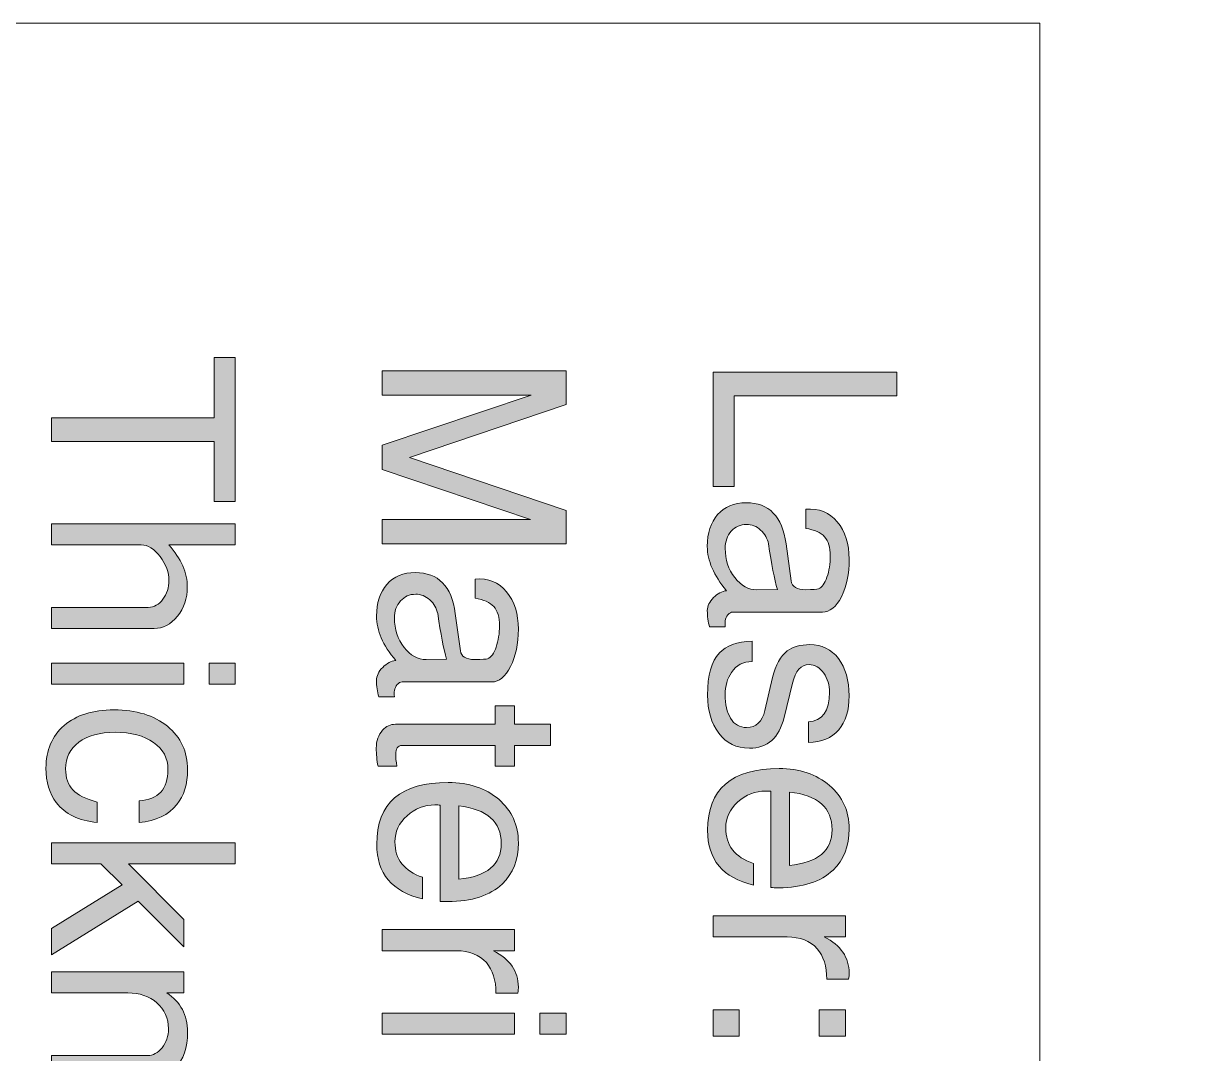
# Model space of a CAD drawing. Header units: inches. Extents: x 0.46 to 6.76, y -2.2 to -0.19.
# Drawn here: x 1.19 to 1.961, y -0.884 to -0.202 of the extents above; entities that cross this region are included whole.
import ezdxf

# ---------------------------------------------------------------- set-up
doc = ezdxf.new("R2010")
doc.units = ezdxf.units.IN
doc.header["$MEASUREMENT"] = 0
doc.layers.add('Layer 1', color=7, linetype='Continuous')

# ---------------------------------------------------------------- blocks, each defined once
blk = doc.blocks.new('block 5')
at = {"layer": 'Layer 1', "true_color": 0xed1f24}
h = blk.add_hatch(color=240, dxfattribs=at)
h.dxf.hatch_style = 2
h.paths.add_polyline_path([(1.42723, -0.5466), (1.42723, -0.53061), (1.52523, -0.53061), (1.42723, -0.49744), (1.42723, -0.48144), (1.52574, -0.44827), (1.42723, -0.44827), (1.42723, -0.43227), (1.54873, -0.43227), (1.54873, -0.45443), (1.44521, -0.48945), (1.54873, -0.52448), (1.54873, -0.5466)])
h = blk.add_hatch(color=240, dxfattribs=at)
h.dxf.hatch_style = 2
edge = h.paths.add_edge_path()
edge.add_spline(control_points=[(1.42485, -0.64777), (1.42388, -0.64433), (1.42339, -0.64072), (1.42339, -0.63694), (1.42339, -0.63394), (1.42476, -0.63108), (1.42748, -0.62836), (1.4302, -0.62563), (1.43306, -0.6241), (1.43606, -0.62377), (1.42761, -0.61366), (1.42339, -0.60388), (1.42339, -0.59444), (1.42339, -0.58566), (1.42568, -0.57866), (1.43024, -0.57344), (1.4348, -0.56822), (1.44109, -0.56561), (1.44911, -0.56561), (1.46425, -0.56561), (1.47305, -0.57464), (1.4755, -0.5927), (1.4755, -0.5927), (1.47884, -0.61729), (1.47884, -0.61729), (1.4794, -0.62117), (1.48256, -0.62311), (1.48836, -0.62311), (1.49326, -0.62311), (1.49609, -0.62294), (1.49687, -0.62261), (1.49921, -0.62161), (1.50111, -0.61903), (1.50256, -0.61488), (1.504, -0.61072), (1.50473, -0.60599), (1.50473, -0.60068), (1.50473, -0.59514), (1.50348, -0.59096), (1.50098, -0.58813), (1.49847, -0.58531), (1.49434, -0.58346), (1.48856, -0.58257), (1.48856, -0.58257), (1.48856, -0.56994), (1.48856, -0.56994), (1.49723, -0.56916), (1.50417, -0.57194), (1.50939, -0.57827), (1.51461, -0.58461), (1.51723, -0.59283), (1.51723, -0.60294), (1.51723, -0.61272), (1.5155, -0.62099), (1.51206, -0.62777), (1.50861, -0.63455), (1.50445, -0.63794), (1.49956, -0.63794), (1.49956, -0.63794), (1.4404, -0.63794), (1.4404, -0.63794), (1.43917, -0.63794), (1.43806, -0.63852), (1.43706, -0.63969), (1.43606, -0.64086), (1.43545, -0.64216), (1.43523, -0.64361), (1.43511, -0.64471), (1.43511, -0.6461), (1.43523, -0.64777), (1.43523, -0.64777), (1.42485, -0.64777), (1.42485, -0.64777)], knot_values=[0, 0, 0, 0, 1, 1, 1, 2, 2, 2, 3, 3, 3, 4, 4, 4, 5, 5, 5, 6, 6, 6, 7, 7, 7, 8, 8, 8, 9, 9, 9, 10, 10, 10, 11, 11, 11, 12, 12, 12, 13, 13, 13, 14, 14, 14, 15, 15, 15, 16, 16, 16, 17, 17, 17, 18, 18, 18, 19, 19, 19, 20, 20, 20, 21, 21, 21, 22, 22, 22, 23, 23, 23, 24, 24, 24, 24], degree=3, periodic=1)
edge = h.paths.add_edge_path()
edge.add_spline(control_points=[(1.45616, -0.62311), (1.45616, -0.62311), (1.46973, -0.62295), (1.46973, -0.62295), (1.46783, -0.61624), (1.46587, -0.60619), (1.46386, -0.59279), (1.46319, -0.58927), (1.46146, -0.58626), (1.45867, -0.58373), (1.45588, -0.5812), (1.45275, -0.57994), (1.44929, -0.57994), (1.44527, -0.57994), (1.44192, -0.58142), (1.43924, -0.58439), (1.43656, -0.58735), (1.43523, -0.59115), (1.43523, -0.59576), (1.43523, -0.60322), (1.43734, -0.60968), (1.44159, -0.61512), (1.44583, -0.62056), (1.45069, -0.62322), (1.45616, -0.62311)], knot_values=[0, 0, 0, 0, 1, 1, 1, 2, 2, 2, 3, 3, 3, 4, 4, 4, 5, 5, 5, 6, 6, 6, 7, 7, 7, 8, 8, 8, 8], degree=3, periodic=1)
h = blk.add_hatch(color=240, dxfattribs=at)
h.dxf.hatch_style = 2
edge = h.paths.add_edge_path()
edge.add_spline(control_points=[(1.42439, -0.69377), (1.42362, -0.68966), (1.42322, -0.68566), (1.42322, -0.68177), (1.42322, -0.67688), (1.42461, -0.67294), (1.4274, -0.66994), (1.42984, -0.66727), (1.43267, -0.66594), (1.43589, -0.66594), (1.43589, -0.66594), (1.50189, -0.66594), (1.50189, -0.66594), (1.50189, -0.66594), (1.50189, -0.65377), (1.50189, -0.65377), (1.50189, -0.65377), (1.51472, -0.65377), (1.51472, -0.65377), (1.51472, -0.65377), (1.51472, -0.66594), (1.51472, -0.66594), (1.51472, -0.66594), (1.53839, -0.66594), (1.53839, -0.66594), (1.53839, -0.66594), (1.53839, -0.67994), (1.53839, -0.67994), (1.53839, -0.67994), (1.51472, -0.67994), (1.51472, -0.67994), (1.51472, -0.67994), (1.51472, -0.69377), (1.51472, -0.69377), (1.51472, -0.69377), (1.50189, -0.69377), (1.50189, -0.69377), (1.50189, -0.69377), (1.50189, -0.67994), (1.50189, -0.67994), (1.50189, -0.67994), (1.44023, -0.67994), (1.44023, -0.67994), (1.43745, -0.67994), (1.43606, -0.68199), (1.43606, -0.6861), (1.43606, -0.68777), (1.43633, -0.69033), (1.43689, -0.69377), (1.43689, -0.69377), (1.42439, -0.69377), (1.42439, -0.69377)], knot_values=[0, 0, 0, 0, 1, 1, 1, 2, 2, 2, 3, 3, 3, 4, 4, 4, 5, 5, 5, 6, 6, 6, 7, 7, 7, 8, 8, 8, 9, 9, 9, 10, 10, 10, 11, 11, 11, 12, 12, 12, 13, 13, 13, 14, 14, 14, 15, 15, 15, 16, 16, 16, 17, 17, 17, 17], degree=3, periodic=1)
h = blk.add_hatch(color=240, dxfattribs=at)
h.dxf.hatch_style = 2
edge = h.paths.add_edge_path()
edge.add_spline(control_points=[(1.47056, -0.78327), (1.46844, -0.78327), (1.46673, -0.78322), (1.46539, -0.7831), (1.46539, -0.7831), (1.46539, -0.71943), (1.46539, -0.71943), (1.46461, -0.71933), (1.4635, -0.71927), (1.46206, -0.71927), (1.45506, -0.71927), (1.44889, -0.72168), (1.44356, -0.7265), (1.43823, -0.73132), (1.43556, -0.73705), (1.43556, -0.74371), (1.43556, -0.75523), (1.44167, -0.76304), (1.45389, -0.76714), (1.45389, -0.76714), (1.45389, -0.78144), (1.45389, -0.78144), (1.43367, -0.77677), (1.42356, -0.76472), (1.42356, -0.74527), (1.42356, -0.71804), (1.43934, -0.70444), (1.47089, -0.70444), (1.48445, -0.70444), (1.49556, -0.70816), (1.50422, -0.7156), (1.51289, -0.72305), (1.51723, -0.7326), (1.51723, -0.74427), (1.51723, -0.75572), (1.51367, -0.76482), (1.50656, -0.77161), (1.49845, -0.77927), (1.48645, -0.78316), (1.47056, -0.78327)], knot_values=[0, 0, 0, 0, 1, 1, 1, 2, 2, 2, 3, 3, 3, 4, 4, 4, 5, 5, 5, 6, 6, 6, 7, 7, 7, 8, 8, 8, 9, 9, 9, 10, 10, 10, 11, 11, 11, 12, 12, 12, 13, 13, 13, 13], degree=3, periodic=1)
edge = h.paths.add_edge_path()
edge.add_spline(control_points=[(1.47773, -0.76844), (1.4965, -0.76665), (1.50589, -0.75879), (1.50589, -0.74486), (1.50589, -0.73036), (1.4965, -0.72205), (1.47773, -0.71994), (1.47773, -0.71994), (1.47773, -0.76844), (1.47773, -0.76844)], knot_values=[0, 0, 0, 0, 1, 1, 1, 2, 2, 2, 3, 3, 3, 3], degree=3, periodic=1)
h = blk.add_hatch(color=240, dxfattribs=at)
h.dxf.hatch_style = 2
edge = h.paths.add_edge_path()
edge.add_spline(control_points=[(1.50239, -0.84377), (1.50239, -0.83521), (1.50028, -0.82849), (1.49606, -0.8236), (1.49139, -0.81838), (1.48478, -0.81577), (1.47622, -0.81577), (1.47622, -0.81577), (1.42723, -0.81577), (1.42723, -0.81577), (1.42723, -0.81577), (1.42723, -0.80177), (1.42723, -0.80177), (1.42723, -0.80177), (1.51472, -0.80177), (1.51472, -0.80177), (1.51472, -0.80177), (1.51472, -0.81577), (1.51472, -0.81577), (1.51472, -0.81577), (1.50073, -0.81577), (1.50073, -0.81577), (1.51173, -0.82132), (1.51723, -0.82933), (1.51723, -0.83977), (1.51723, -0.84066), (1.51712, -0.84199), (1.51689, -0.84377), (1.51689, -0.84377), (1.50239, -0.84377), (1.50239, -0.84377)], knot_values=[0, 0, 0, 0, 1, 1, 1, 2, 2, 2, 3, 3, 3, 4, 4, 4, 5, 5, 5, 6, 6, 6, 7, 7, 7, 8, 8, 8, 9, 9, 9, 10, 10, 10, 10], degree=3, periodic=1)
h = blk.add_hatch(color=240, dxfattribs=at)
h.dxf.hatch_style = 2
h.paths.add_polyline_path([(1.42723, -0.87094), (1.42723, -0.85694), (1.51472, -0.85694), (1.51472, -0.87094)])
h.paths.add_polyline_path([(1.53139, -0.87094), (1.53139, -0.85694), (1.54873, -0.85694), (1.54873, -0.87094)])
h = blk.add_hatch(color=240, dxfattribs=at)
h.dxf.hatch_style = 2
edge = h.paths.add_edge_path()
edge.add_spline(control_points=[(1.42485, -0.97193), (1.42388, -0.96849), (1.42339, -0.96488), (1.42339, -0.9611), (1.42339, -0.9581), (1.42476, -0.95523), (1.42748, -0.95251), (1.4302, -0.94979), (1.43306, -0.94826), (1.43606, -0.94793), (1.42761, -0.93782), (1.42339, -0.92804), (1.42339, -0.9186), (1.42339, -0.90982), (1.42568, -0.90282), (1.43024, -0.8976), (1.4348, -0.89237), (1.44109, -0.88976), (1.44911, -0.88976), (1.46425, -0.88976), (1.47305, -0.8988), (1.4755, -0.91686), (1.4755, -0.91686), (1.47884, -0.94145), (1.47884, -0.94145), (1.4794, -0.94533), (1.48256, -0.94727), (1.48836, -0.94727), (1.49326, -0.94727), (1.49609, -0.9471), (1.49687, -0.94677), (1.49921, -0.94577), (1.50111, -0.94319), (1.50256, -0.93904), (1.504, -0.93488), (1.50473, -0.93015), (1.50473, -0.92484), (1.50473, -0.9193), (1.50348, -0.91511), (1.50098, -0.91229), (1.49847, -0.90946), (1.49434, -0.90761), (1.48856, -0.90672), (1.48856, -0.90672), (1.48856, -0.8941), (1.48856, -0.8941), (1.49723, -0.89332), (1.50417, -0.8961), (1.50939, -0.90243), (1.51461, -0.90877), (1.51723, -0.91699), (1.51723, -0.9271), (1.51723, -0.93688), (1.5155, -0.94515), (1.51206, -0.95193), (1.50861, -0.95871), (1.50445, -0.9621), (1.49956, -0.9621), (1.49956, -0.9621), (1.4404, -0.9621), (1.4404, -0.9621), (1.43917, -0.9621), (1.43806, -0.96268), (1.43706, -0.96385), (1.43606, -0.96501), (1.43545, -0.96632), (1.43523, -0.96777), (1.43511, -0.96887), (1.43511, -0.97026), (1.43523, -0.97193), (1.43523, -0.97193), (1.42485, -0.97193), (1.42485, -0.97193)], knot_values=[0, 0, 0, 0, 1, 1, 1, 2, 2, 2, 3, 3, 3, 4, 4, 4, 5, 5, 5, 6, 6, 6, 7, 7, 7, 8, 8, 8, 9, 9, 9, 10, 10, 10, 11, 11, 11, 12, 12, 12, 13, 13, 13, 14, 14, 14, 15, 15, 15, 16, 16, 16, 17, 17, 17, 18, 18, 18, 19, 19, 19, 20, 20, 20, 21, 21, 21, 22, 22, 22, 23, 23, 23, 24, 24, 24, 24], degree=3, periodic=1)
edge = h.paths.add_edge_path()
edge.add_spline(control_points=[(1.45616, -0.94727), (1.45616, -0.94727), (1.46973, -0.9471), (1.46973, -0.9471), (1.46783, -0.9404), (1.46587, -0.93035), (1.46386, -0.91695), (1.46319, -0.91343), (1.46146, -0.91041), (1.45867, -0.90788), (1.45588, -0.90536), (1.45275, -0.9041), (1.44929, -0.9041), (1.44527, -0.9041), (1.44192, -0.90558), (1.43924, -0.90855), (1.43656, -0.91151), (1.43523, -0.9153), (1.43523, -0.91992), (1.43523, -0.92738), (1.43734, -0.93384), (1.44159, -0.93928), (1.44583, -0.94472), (1.45069, -0.94737), (1.45616, -0.94727)], knot_values=[0, 0, 0, 0, 1, 1, 1, 2, 2, 2, 3, 3, 3, 4, 4, 4, 5, 5, 5, 6, 6, 6, 7, 7, 7, 8, 8, 8, 8], degree=3, periodic=1)
h = blk.add_hatch(color=240, dxfattribs=at)
h.dxf.hatch_style = 2
h.paths.add_polyline_path([(1.42723, -1.00094), (1.42723, -0.98694), (1.54873, -0.98694), (1.54873, -1.00094)])
h = blk.add_hatch(color=240, dxfattribs=at)
h.dxf.hatch_style = 2
h.paths.add_polyline_path([(1.42723, -1.0481), (1.42723, -1.03076), (1.44456, -1.03076), (1.44456, -1.0481)])
h.paths.add_polyline_path([(1.49739, -1.0481), (1.49739, -1.03076), (1.51472, -1.03076), (1.51472, -1.0481)])
at = {"layer": 'Layer 1', "lineweight": 0}
for points in [[(1.42723, -0.5466), (1.42723, -0.53061), (1.52523, -0.53061), (1.42723, -0.49744), (1.42723, -0.48144), (1.52574, -0.44827), (1.42723, -0.44827), (1.42723, -0.43227), (1.54873, -0.43227), (1.54873, -0.45443), (1.44521, -0.48945), (1.54873, -0.52448), (1.54873, -0.5466), (1.42723, -0.5466)], [(1.42723, -0.87094), (1.42723, -0.85694), (1.51472, -0.85694), (1.51472, -0.87094), (1.42723, -0.87094)], [(1.53139, -0.87094), (1.53139, -0.85694), (1.54873, -0.85694), (1.54873, -0.87094), (1.53139, -0.87094)], [(1.42723, -1.00094), (1.42723, -0.98694), (1.54873, -0.98694), (1.54873, -1.00094), (1.42723, -1.00094)], [(1.42723, -1.0481), (1.42723, -1.03076), (1.44456, -1.03076), (1.44456, -1.0481), (1.42723, -1.0481)], [(1.49739, -1.0481), (1.49739, -1.03076), (1.51472, -1.03076), (1.51472, -1.0481), (1.49739, -1.0481)]]:
    blk.add_lwpolyline(points, dxfattribs=at)
for points, knots in [([(1.42485, -0.64777), (1.42388, -0.64433), (1.42339, -0.64072), (1.42339, -0.63694), (1.42339, -0.63394), (1.42476, -0.63108), (1.42748, -0.62836), (1.4302, -0.62563), (1.43306, -0.6241), (1.43606, -0.62377), (1.42761, -0.61366), (1.42339, -0.60388), (1.42339, -0.59444), (1.42339, -0.58566), (1.42568, -0.57866), (1.43024, -0.57344), (1.4348, -0.56822), (1.44109, -0.56561), (1.44911, -0.56561), (1.46425, -0.56561), (1.47305, -0.57464), (1.4755, -0.5927), (1.4755, -0.5927), (1.47884, -0.61729), (1.47884, -0.61729), (1.4794, -0.62117), (1.48256, -0.62311), (1.48836, -0.62311), (1.49326, -0.62311), (1.49609, -0.62294), (1.49687, -0.62261), (1.49921, -0.62161), (1.50111, -0.61903), (1.50256, -0.61488), (1.504, -0.61072), (1.50473, -0.60599), (1.50473, -0.60068), (1.50473, -0.59514), (1.50348, -0.59096), (1.50098, -0.58813), (1.49847, -0.58531), (1.49434, -0.58346), (1.48856, -0.58257), (1.48856, -0.58257), (1.48856, -0.56994), (1.48856, -0.56994), (1.49723, -0.56916), (1.50417, -0.57194), (1.50939, -0.57827), (1.51461, -0.58461), (1.51723, -0.59283), (1.51723, -0.60294), (1.51723, -0.61272), (1.5155, -0.62099), (1.51206, -0.62777), (1.50861, -0.63455), (1.50445, -0.63794), (1.49956, -0.63794), (1.49956, -0.63794), (1.4404, -0.63794), (1.4404, -0.63794), (1.43917, -0.63794), (1.43806, -0.63852), (1.43706, -0.63969), (1.43606, -0.64086), (1.43545, -0.64216), (1.43523, -0.64361), (1.43511, -0.64471), (1.43511, -0.6461), (1.43523, -0.64777), (1.43523, -0.64777), (1.42485, -0.64777), (1.42485, -0.64777)], [0, 0, 0, 0, 1, 1, 1, 2, 2, 2, 3, 3, 3, 4, 4, 4, 5, 5, 5, 6, 6, 6, 7, 7, 7, 8, 8, 8, 9, 9, 9, 10, 10, 10, 11, 11, 11, 12, 12, 12, 13, 13, 13, 14, 14, 14, 15, 15, 15, 16, 16, 16, 17, 17, 17, 18, 18, 18, 19, 19, 19, 20, 20, 20, 21, 21, 21, 22, 22, 22, 23, 23, 23, 24, 24, 24, 24]), ([(1.45616, -0.62311), (1.45616, -0.62311), (1.46973, -0.62295), (1.46973, -0.62295), (1.46783, -0.61624), (1.46587, -0.60619), (1.46386, -0.59279), (1.46319, -0.58927), (1.46146, -0.58626), (1.45867, -0.58373), (1.45588, -0.5812), (1.45275, -0.57994), (1.44929, -0.57994), (1.44527, -0.57994), (1.44192, -0.58142), (1.43924, -0.58439), (1.43656, -0.58735), (1.43523, -0.59115), (1.43523, -0.59576), (1.43523, -0.60322), (1.43734, -0.60968), (1.44159, -0.61512), (1.44583, -0.62056), (1.45069, -0.62322), (1.45616, -0.62311)], [0, 0, 0, 0, 1, 1, 1, 2, 2, 2, 3, 3, 3, 4, 4, 4, 5, 5, 5, 6, 6, 6, 7, 7, 7, 8, 8, 8, 8]), ([(1.42439, -0.69377), (1.42362, -0.68966), (1.42322, -0.68566), (1.42322, -0.68177), (1.42322, -0.67688), (1.42461, -0.67294), (1.4274, -0.66994), (1.42984, -0.66727), (1.43267, -0.66594), (1.43589, -0.66594), (1.43589, -0.66594), (1.50189, -0.66594), (1.50189, -0.66594), (1.50189, -0.66594), (1.50189, -0.65377), (1.50189, -0.65377), (1.50189, -0.65377), (1.51472, -0.65377), (1.51472, -0.65377), (1.51472, -0.65377), (1.51472, -0.66594), (1.51472, -0.66594), (1.51472, -0.66594), (1.53839, -0.66594), (1.53839, -0.66594), (1.53839, -0.66594), (1.53839, -0.67994), (1.53839, -0.67994), (1.53839, -0.67994), (1.51472, -0.67994), (1.51472, -0.67994), (1.51472, -0.67994), (1.51472, -0.69377), (1.51472, -0.69377), (1.51472, -0.69377), (1.50189, -0.69377), (1.50189, -0.69377), (1.50189, -0.69377), (1.50189, -0.67994), (1.50189, -0.67994), (1.50189, -0.67994), (1.44023, -0.67994), (1.44023, -0.67994), (1.43745, -0.67994), (1.43606, -0.68199), (1.43606, -0.6861), (1.43606, -0.68777), (1.43633, -0.69033), (1.43689, -0.69377), (1.43689, -0.69377), (1.42439, -0.69377), (1.42439, -0.69377)], [0, 0, 0, 0, 1, 1, 1, 2, 2, 2, 3, 3, 3, 4, 4, 4, 5, 5, 5, 6, 6, 6, 7, 7, 7, 8, 8, 8, 9, 9, 9, 10, 10, 10, 11, 11, 11, 12, 12, 12, 13, 13, 13, 14, 14, 14, 15, 15, 15, 16, 16, 16, 17, 17, 17, 17]), ([(1.47056, -0.78327), (1.46844, -0.78327), (1.46673, -0.78322), (1.46539, -0.7831), (1.46539, -0.7831), (1.46539, -0.71943), (1.46539, -0.71943), (1.46461, -0.71933), (1.4635, -0.71927), (1.46206, -0.71927), (1.45506, -0.71927), (1.44889, -0.72168), (1.44356, -0.7265), (1.43823, -0.73132), (1.43556, -0.73705), (1.43556, -0.74371), (1.43556, -0.75523), (1.44167, -0.76304), (1.45389, -0.76714), (1.45389, -0.76714), (1.45389, -0.78144), (1.45389, -0.78144), (1.43367, -0.77677), (1.42356, -0.76472), (1.42356, -0.74527), (1.42356, -0.71804), (1.43934, -0.70444), (1.47089, -0.70444), (1.48445, -0.70444), (1.49556, -0.70816), (1.50422, -0.7156), (1.51289, -0.72305), (1.51723, -0.7326), (1.51723, -0.74427), (1.51723, -0.75572), (1.51367, -0.76482), (1.50656, -0.77161), (1.49845, -0.77927), (1.48645, -0.78316), (1.47056, -0.78327)], [0, 0, 0, 0, 1, 1, 1, 2, 2, 2, 3, 3, 3, 4, 4, 4, 5, 5, 5, 6, 6, 6, 7, 7, 7, 8, 8, 8, 9, 9, 9, 10, 10, 10, 11, 11, 11, 12, 12, 12, 13, 13, 13, 13]), ([(1.47773, -0.76844), (1.4965, -0.76665), (1.50589, -0.75879), (1.50589, -0.74486), (1.50589, -0.73036), (1.4965, -0.72205), (1.47773, -0.71994), (1.47773, -0.71994), (1.47773, -0.76844), (1.47773, -0.76844)], [0, 0, 0, 0, 1, 1, 1, 2, 2, 2, 3, 3, 3, 3]), ([(1.50239, -0.84377), (1.50239, -0.83521), (1.50028, -0.82849), (1.49606, -0.8236), (1.49139, -0.81838), (1.48478, -0.81577), (1.47622, -0.81577), (1.47622, -0.81577), (1.42723, -0.81577), (1.42723, -0.81577), (1.42723, -0.81577), (1.42723, -0.80177), (1.42723, -0.80177), (1.42723, -0.80177), (1.51472, -0.80177), (1.51472, -0.80177), (1.51472, -0.80177), (1.51472, -0.81577), (1.51472, -0.81577), (1.51472, -0.81577), (1.50073, -0.81577), (1.50073, -0.81577), (1.51173, -0.82132), (1.51723, -0.82933), (1.51723, -0.83977), (1.51723, -0.84066), (1.51712, -0.84199), (1.51689, -0.84377), (1.51689, -0.84377), (1.50239, -0.84377), (1.50239, -0.84377)], [0, 0, 0, 0, 1, 1, 1, 2, 2, 2, 3, 3, 3, 4, 4, 4, 5, 5, 5, 6, 6, 6, 7, 7, 7, 8, 8, 8, 9, 9, 9, 10, 10, 10, 10]), ([(1.42485, -0.97193), (1.42388, -0.96849), (1.42339, -0.96488), (1.42339, -0.9611), (1.42339, -0.9581), (1.42476, -0.95523), (1.42748, -0.95251), (1.4302, -0.94979), (1.43306, -0.94826), (1.43606, -0.94793), (1.42761, -0.93782), (1.42339, -0.92804), (1.42339, -0.9186), (1.42339, -0.90982), (1.42568, -0.90282), (1.43024, -0.8976), (1.4348, -0.89237), (1.44109, -0.88976), (1.44911, -0.88976), (1.46425, -0.88976), (1.47305, -0.8988), (1.4755, -0.91686), (1.4755, -0.91686), (1.47884, -0.94145), (1.47884, -0.94145), (1.4794, -0.94533), (1.48256, -0.94727), (1.48836, -0.94727), (1.49326, -0.94727), (1.49609, -0.9471), (1.49687, -0.94677), (1.49921, -0.94577), (1.50111, -0.94319), (1.50256, -0.93904), (1.504, -0.93488), (1.50473, -0.93015), (1.50473, -0.92484), (1.50473, -0.9193), (1.50348, -0.91511), (1.50098, -0.91229), (1.49847, -0.90946), (1.49434, -0.90761), (1.48856, -0.90672), (1.48856, -0.90672), (1.48856, -0.8941), (1.48856, -0.8941), (1.49723, -0.89332), (1.50417, -0.8961), (1.50939, -0.90243), (1.51461, -0.90877), (1.51723, -0.91699), (1.51723, -0.9271), (1.51723, -0.93688), (1.5155, -0.94515), (1.51206, -0.95193), (1.50861, -0.95871), (1.50445, -0.9621), (1.49956, -0.9621), (1.49956, -0.9621), (1.4404, -0.9621), (1.4404, -0.9621), (1.43917, -0.9621), (1.43806, -0.96268), (1.43706, -0.96385), (1.43606, -0.96501), (1.43545, -0.96632), (1.43523, -0.96777), (1.43511, -0.96887), (1.43511, -0.97026), (1.43523, -0.97193), (1.43523, -0.97193), (1.42485, -0.97193), (1.42485, -0.97193)], [0, 0, 0, 0, 1, 1, 1, 2, 2, 2, 3, 3, 3, 4, 4, 4, 5, 5, 5, 6, 6, 6, 7, 7, 7, 8, 8, 8, 9, 9, 9, 10, 10, 10, 11, 11, 11, 12, 12, 12, 13, 13, 13, 14, 14, 14, 15, 15, 15, 16, 16, 16, 17, 17, 17, 18, 18, 18, 19, 19, 19, 20, 20, 20, 21, 21, 21, 22, 22, 22, 23, 23, 23, 24, 24, 24, 24]), ([(1.45616, -0.94727), (1.45616, -0.94727), (1.46973, -0.9471), (1.46973, -0.9471), (1.46783, -0.9404), (1.46587, -0.93035), (1.46386, -0.91695), (1.46319, -0.91343), (1.46146, -0.91041), (1.45867, -0.90788), (1.45588, -0.90536), (1.45275, -0.9041), (1.44929, -0.9041), (1.44527, -0.9041), (1.44192, -0.90558), (1.43924, -0.90855), (1.43656, -0.91151), (1.43523, -0.9153), (1.43523, -0.91992), (1.43523, -0.92738), (1.43734, -0.93384), (1.44159, -0.93928), (1.44583, -0.94472), (1.45069, -0.94737), (1.45616, -0.94727)], [0, 0, 0, 0, 1, 1, 1, 2, 2, 2, 3, 3, 3, 4, 4, 4, 5, 5, 5, 6, 6, 6, 7, 7, 7, 8, 8, 8, 8])]:
    blk.add_open_spline(points, degree=3, knots=knots, dxfattribs=at)
blk = doc.blocks.new('block 4')
at = {"layer": 'Layer 1'}
blk.add_blockref('block 5', (0, 0), dxfattribs=at)
blk = doc.blocks.new('block 8')
at = {"layer": 'Layer 1', "true_color": 0xed1f24}
h = blk.add_hatch(color=240, dxfattribs=at)
h.dxf.hatch_style = 2
h.paths.add_polyline_path([(1.31609, -0.51861), (1.31609, -0.47894), (1.20842, -0.47894), (1.20842, -0.46327), (1.31609, -0.46327), (1.31609, -0.42327), (1.32992, -0.42327), (1.32992, -0.51861)])
h = blk.add_hatch(color=240, dxfattribs=at)
h.dxf.hatch_style = 2
edge = h.paths.add_edge_path()
edge.add_spline(control_points=[(1.20842, -0.60261), (1.20842, -0.60261), (1.20842, -0.58861), (1.20842, -0.58861), (1.20842, -0.58861), (1.27242, -0.58861), (1.27242, -0.58861), (1.2762, -0.58861), (1.27942, -0.58683), (1.28209, -0.58327), (1.28476, -0.57972), (1.28609, -0.57555), (1.28609, -0.57077), (1.28609, -0.56544), (1.28415, -0.56019), (1.28025, -0.55502), (1.27637, -0.54986), (1.2722, -0.54728), (1.26775, -0.54728), (1.26775, -0.54728), (1.20842, -0.54728), (1.20842, -0.54728), (1.20842, -0.54728), (1.20842, -0.53327), (1.20842, -0.53327), (1.20842, -0.53327), (1.32992, -0.53327), (1.32992, -0.53327), (1.32992, -0.53327), (1.32992, -0.54728), (1.32992, -0.54728), (1.32992, -0.54728), (1.28609, -0.54728), (1.28609, -0.54728), (1.2942, -0.55649), (1.29825, -0.56583), (1.29825, -0.57527), (1.29825, -0.58261), (1.29606, -0.589), (1.29167, -0.59444), (1.28728, -0.59988), (1.28215, -0.60261), (1.27625, -0.60261), (1.27625, -0.60261), (1.20842, -0.60261), (1.20842, -0.60261)], knot_values=[0, 0, 0, 0, 1, 1, 1, 2, 2, 2, 3, 3, 3, 4, 4, 4, 5, 5, 5, 6, 6, 6, 7, 7, 7, 8, 8, 8, 9, 9, 9, 10, 10, 10, 11, 11, 11, 12, 12, 12, 13, 13, 13, 14, 14, 14, 15, 15, 15, 15], degree=3, periodic=1)
h = blk.add_hatch(color=240, dxfattribs=at)
h.dxf.hatch_style = 2
h.paths.add_polyline_path([(1.20842, -0.63944), (1.20842, -0.62544), (1.29592, -0.62544), (1.29592, -0.63944)])
h.paths.add_polyline_path([(1.31259, -0.63944), (1.31259, -0.62544), (1.32992, -0.62544), (1.32992, -0.63944)])
h = blk.add_hatch(color=240, dxfattribs=at)
h.dxf.hatch_style = 2
edge = h.paths.add_edge_path()
edge.add_spline(control_points=[(1.23859, -0.73094), (1.22637, -0.72972), (1.21737, -0.72533), (1.21159, -0.71777), (1.20703, -0.71177), (1.20475, -0.70416), (1.20475, -0.69494), (1.20475, -0.68305), (1.20875, -0.67366), (1.21676, -0.66678), (1.22475, -0.65988), (1.23575, -0.65644), (1.24976, -0.65644), (1.26442, -0.65644), (1.2762, -0.66005), (1.28509, -0.66727), (1.29398, -0.67449), (1.29842, -0.6841), (1.29842, -0.69611), (1.29842, -0.70544), (1.29603, -0.71311), (1.29125, -0.7191), (1.28581, -0.72599), (1.27753, -0.72994), (1.26642, -0.73094), (1.26642, -0.73094), (1.26642, -0.71657), (1.26642, -0.71657), (1.27909, -0.71579), (1.28542, -0.70888), (1.28542, -0.69584), (1.28542, -0.68837), (1.28225, -0.68241), (1.27592, -0.67796), (1.26959, -0.6735), (1.26109, -0.67127), (1.25042, -0.67127), (1.24031, -0.67127), (1.23234, -0.67344), (1.2265, -0.67779), (1.22067, -0.68214), (1.21775, -0.68804), (1.21775, -0.69551), (1.21775, -0.70141), (1.21934, -0.70603), (1.22251, -0.70938), (1.22567, -0.71272), (1.23103, -0.71539), (1.23859, -0.7174), (1.23859, -0.7174), (1.23859, -0.73094), (1.23859, -0.73094)], knot_values=[0, 0, 0, 0, 1, 1, 1, 2, 2, 2, 3, 3, 3, 4, 4, 4, 5, 5, 5, 6, 6, 6, 7, 7, 7, 8, 8, 8, 9, 9, 9, 10, 10, 10, 11, 11, 11, 12, 12, 12, 13, 13, 13, 14, 14, 14, 15, 15, 15, 16, 16, 16, 17, 17, 17, 17], degree=3, periodic=1)
h = blk.add_hatch(color=240, dxfattribs=at)
h.dxf.hatch_style = 2
h.paths.add_polyline_path([(1.20842, -0.81835), (1.20842, -0.80111), (1.25517, -0.77222), (1.24112, -0.75827), (1.20842, -0.75827), (1.20842, -0.74427), (1.32992, -0.74427), (1.32992, -0.75827), (1.25942, -0.75827), (1.29592, -0.7951), (1.29592, -0.8131), (1.26562, -0.783)])
h = blk.add_hatch(color=240, dxfattribs=at)
h.dxf.hatch_style = 2
edge = h.paths.add_edge_path()
edge.add_spline(control_points=[(1.20842, -0.89911), (1.20842, -0.89911), (1.20842, -0.8851), (1.20842, -0.8851), (1.20842, -0.8851), (1.27209, -0.8851), (1.27209, -0.8851), (1.27553, -0.8851), (1.27867, -0.88338), (1.28151, -0.87994), (1.28434, -0.87649), (1.28575, -0.87227), (1.28575, -0.86727), (1.28575, -0.86038), (1.28322, -0.85472), (1.27817, -0.85027), (1.27311, -0.84583), (1.2667, -0.84361), (1.25892, -0.84361), (1.25892, -0.84361), (1.20842, -0.84361), (1.20842, -0.84361), (1.20842, -0.84361), (1.20842, -0.8296), (1.20842, -0.8296), (1.20842, -0.8296), (1.29592, -0.8296), (1.29592, -0.8296), (1.29592, -0.8296), (1.29592, -0.84361), (1.29592, -0.84361), (1.29592, -0.84361), (1.28459, -0.84361), (1.28459, -0.84361), (1.29381, -0.8496), (1.29842, -0.85822), (1.29842, -0.86944), (1.29842, -0.88011), (1.29569, -0.88799), (1.29026, -0.89311), (1.28603, -0.89711), (1.2807, -0.89911), (1.27426, -0.89911), (1.27426, -0.89911), (1.20842, -0.89911), (1.20842, -0.89911)], knot_values=[0, 0, 0, 0, 1, 1, 1, 2, 2, 2, 3, 3, 3, 4, 4, 4, 5, 5, 5, 6, 6, 6, 7, 7, 7, 8, 8, 8, 9, 9, 9, 10, 10, 10, 11, 11, 11, 12, 12, 12, 13, 13, 13, 14, 14, 14, 15, 15, 15, 15], degree=3, periodic=1)
at = {"layer": 'Layer 1', "lineweight": 0}
for points in [[(1.31609, -0.51861), (1.31609, -0.47894), (1.20842, -0.47894), (1.20842, -0.46327), (1.31609, -0.46327), (1.31609, -0.42327), (1.32992, -0.42327), (1.32992, -0.51861), (1.31609, -0.51861)], [(1.20842, -0.63944), (1.20842, -0.62544), (1.29592, -0.62544), (1.29592, -0.63944), (1.20842, -0.63944)], [(1.31259, -0.63944), (1.31259, -0.62544), (1.32992, -0.62544), (1.32992, -0.63944), (1.31259, -0.63944)], [(1.20842, -0.81835), (1.20842, -0.80111), (1.25517, -0.77222), (1.24112, -0.75827), (1.20842, -0.75827), (1.20842, -0.74427), (1.32992, -0.74427), (1.32992, -0.75827), (1.25942, -0.75827), (1.29592, -0.7951), (1.29592, -0.8131), (1.26562, -0.783), (1.20842, -0.81835)]]:
    blk.add_lwpolyline(points, dxfattribs=at)
for points, knots in [([(1.20842, -0.60261), (1.20842, -0.60261), (1.20842, -0.58861), (1.20842, -0.58861), (1.20842, -0.58861), (1.27242, -0.58861), (1.27242, -0.58861), (1.2762, -0.58861), (1.27942, -0.58683), (1.28209, -0.58327), (1.28476, -0.57972), (1.28609, -0.57555), (1.28609, -0.57077), (1.28609, -0.56544), (1.28415, -0.56019), (1.28025, -0.55502), (1.27637, -0.54986), (1.2722, -0.54728), (1.26775, -0.54728), (1.26775, -0.54728), (1.20842, -0.54728), (1.20842, -0.54728), (1.20842, -0.54728), (1.20842, -0.53327), (1.20842, -0.53327), (1.20842, -0.53327), (1.32992, -0.53327), (1.32992, -0.53327), (1.32992, -0.53327), (1.32992, -0.54728), (1.32992, -0.54728), (1.32992, -0.54728), (1.28609, -0.54728), (1.28609, -0.54728), (1.2942, -0.55649), (1.29825, -0.56583), (1.29825, -0.57527), (1.29825, -0.58261), (1.29606, -0.589), (1.29167, -0.59444), (1.28728, -0.59988), (1.28215, -0.60261), (1.27625, -0.60261), (1.27625, -0.60261), (1.20842, -0.60261), (1.20842, -0.60261)], [0, 0, 0, 0, 1, 1, 1, 2, 2, 2, 3, 3, 3, 4, 4, 4, 5, 5, 5, 6, 6, 6, 7, 7, 7, 8, 8, 8, 9, 9, 9, 10, 10, 10, 11, 11, 11, 12, 12, 12, 13, 13, 13, 14, 14, 14, 15, 15, 15, 15]), ([(1.23859, -0.73094), (1.22637, -0.72972), (1.21737, -0.72533), (1.21159, -0.71777), (1.20703, -0.71177), (1.20475, -0.70416), (1.20475, -0.69494), (1.20475, -0.68305), (1.20875, -0.67366), (1.21676, -0.66678), (1.22475, -0.65988), (1.23575, -0.65644), (1.24976, -0.65644), (1.26442, -0.65644), (1.2762, -0.66005), (1.28509, -0.66727), (1.29398, -0.67449), (1.29842, -0.6841), (1.29842, -0.69611), (1.29842, -0.70544), (1.29603, -0.71311), (1.29125, -0.7191), (1.28581, -0.72599), (1.27753, -0.72994), (1.26642, -0.73094), (1.26642, -0.73094), (1.26642, -0.71657), (1.26642, -0.71657), (1.27909, -0.71579), (1.28542, -0.70888), (1.28542, -0.69584), (1.28542, -0.68837), (1.28225, -0.68241), (1.27592, -0.67796), (1.26959, -0.6735), (1.26109, -0.67127), (1.25042, -0.67127), (1.24031, -0.67127), (1.23234, -0.67344), (1.2265, -0.67779), (1.22067, -0.68214), (1.21775, -0.68804), (1.21775, -0.69551), (1.21775, -0.70141), (1.21934, -0.70603), (1.22251, -0.70938), (1.22567, -0.71272), (1.23103, -0.71539), (1.23859, -0.7174), (1.23859, -0.7174), (1.23859, -0.73094), (1.23859, -0.73094)], [0, 0, 0, 0, 1, 1, 1, 2, 2, 2, 3, 3, 3, 4, 4, 4, 5, 5, 5, 6, 6, 6, 7, 7, 7, 8, 8, 8, 9, 9, 9, 10, 10, 10, 11, 11, 11, 12, 12, 12, 13, 13, 13, 14, 14, 14, 15, 15, 15, 16, 16, 16, 17, 17, 17, 17]), ([(1.20842, -0.89911), (1.20842, -0.89911), (1.20842, -0.8851), (1.20842, -0.8851), (1.20842, -0.8851), (1.27209, -0.8851), (1.27209, -0.8851), (1.27553, -0.8851), (1.27867, -0.88338), (1.28151, -0.87994), (1.28434, -0.87649), (1.28575, -0.87227), (1.28575, -0.86727), (1.28575, -0.86038), (1.28322, -0.85472), (1.27817, -0.85027), (1.27311, -0.84583), (1.2667, -0.84361), (1.25892, -0.84361), (1.25892, -0.84361), (1.20842, -0.84361), (1.20842, -0.84361), (1.20842, -0.84361), (1.20842, -0.8296), (1.20842, -0.8296), (1.20842, -0.8296), (1.29592, -0.8296), (1.29592, -0.8296), (1.29592, -0.8296), (1.29592, -0.84361), (1.29592, -0.84361), (1.29592, -0.84361), (1.28459, -0.84361), (1.28459, -0.84361), (1.29381, -0.8496), (1.29842, -0.85822), (1.29842, -0.86944), (1.29842, -0.88011), (1.29569, -0.88799), (1.29026, -0.89311), (1.28603, -0.89711), (1.2807, -0.89911), (1.27426, -0.89911), (1.27426, -0.89911), (1.20842, -0.89911), (1.20842, -0.89911)], [0, 0, 0, 0, 1, 1, 1, 2, 2, 2, 3, 3, 3, 4, 4, 4, 5, 5, 5, 6, 6, 6, 7, 7, 7, 8, 8, 8, 9, 9, 9, 10, 10, 10, 11, 11, 11, 12, 12, 12, 13, 13, 13, 14, 14, 14, 15, 15, 15, 15])]:
    blk.add_open_spline(points, degree=3, knots=knots, dxfattribs=at)
blk = doc.blocks.new('block 7')
at = {"layer": 'Layer 1'}
blk.add_blockref('block 8', (0, 0), dxfattribs=at)
blk = doc.blocks.new('block 11')
at = {"layer": 'Layer 1', "true_color": 0xed1f24}
h = blk.add_hatch(color=240, dxfattribs=at)
h.dxf.hatch_style = 2
h.paths.add_polyline_path([(1.64603, -0.50861), (1.64603, -0.43311), (1.76753, -0.43311), (1.76753, -0.44877), (1.65986, -0.44877), (1.65986, -0.50861)])
h = blk.add_hatch(color=240, dxfattribs=at)
h.dxf.hatch_style = 2
edge = h.paths.add_edge_path()
edge.add_spline(control_points=[(1.64366, -0.6016), (1.64269, -0.59816), (1.6422, -0.59455), (1.6422, -0.59077), (1.6422, -0.58777), (1.64356, -0.58491), (1.64628, -0.58219), (1.649, -0.57946), (1.65186, -0.57794), (1.65487, -0.5776), (1.64642, -0.56749), (1.6422, -0.55771), (1.6422, -0.54827), (1.6422, -0.53949), (1.64448, -0.53249), (1.64904, -0.52727), (1.65361, -0.52205), (1.6599, -0.51944), (1.66791, -0.51944), (1.68306, -0.51944), (1.69185, -0.52847), (1.6943, -0.54653), (1.6943, -0.54653), (1.69765, -0.57112), (1.69765, -0.57112), (1.6982, -0.575), (1.70137, -0.57694), (1.70716, -0.57694), (1.71206, -0.57694), (1.7149, -0.57677), (1.71568, -0.57644), (1.71802, -0.57544), (1.71991, -0.57286), (1.72136, -0.56871), (1.72281, -0.56455), (1.72353, -0.55982), (1.72353, -0.55451), (1.72353, -0.54897), (1.72228, -0.54479), (1.71978, -0.54197), (1.71728, -0.53914), (1.71314, -0.53729), (1.70736, -0.5364), (1.70736, -0.5364), (1.70736, -0.52377), (1.70736, -0.52377), (1.71603, -0.52299), (1.72297, -0.52577), (1.7282, -0.5321), (1.73342, -0.53844), (1.73603, -0.54666), (1.73603, -0.55677), (1.73603, -0.56655), (1.73431, -0.57482), (1.73086, -0.5816), (1.72742, -0.58838), (1.72325, -0.59177), (1.71836, -0.59177), (1.71836, -0.59177), (1.6592, -0.59177), (1.6592, -0.59177), (1.65797, -0.59177), (1.65686, -0.59235), (1.65586, -0.59352), (1.65487, -0.59469), (1.65425, -0.59599), (1.65403, -0.59744), (1.65392, -0.59854), (1.65392, -0.59993), (1.65403, -0.6016), (1.65403, -0.6016), (1.64366, -0.6016), (1.64366, -0.6016)], knot_values=[0, 0, 0, 0, 1, 1, 1, 2, 2, 2, 3, 3, 3, 4, 4, 4, 5, 5, 5, 6, 6, 6, 7, 7, 7, 8, 8, 8, 9, 9, 9, 10, 10, 10, 11, 11, 11, 12, 12, 12, 13, 13, 13, 14, 14, 14, 15, 15, 15, 16, 16, 16, 17, 17, 17, 18, 18, 18, 19, 19, 19, 20, 20, 20, 21, 21, 21, 22, 22, 22, 23, 23, 23, 24, 24, 24, 24], degree=3, periodic=1)
edge = h.paths.add_edge_path()
edge.add_spline(control_points=[(1.67497, -0.57694), (1.67497, -0.57694), (1.68853, -0.57678), (1.68853, -0.57678), (1.68663, -0.57007), (1.68468, -0.56002), (1.68266, -0.54662), (1.68199, -0.5431), (1.68026, -0.54009), (1.67748, -0.53756), (1.67468, -0.53503), (1.67156, -0.53377), (1.6681, -0.53377), (1.66408, -0.53377), (1.66073, -0.53525), (1.65805, -0.53822), (1.65537, -0.54119), (1.65403, -0.54498), (1.65403, -0.54959), (1.65403, -0.55705), (1.65615, -0.56351), (1.66039, -0.56895), (1.66464, -0.57439), (1.66949, -0.57705), (1.67497, -0.57694)], knot_values=[0, 0, 0, 0, 1, 1, 1, 2, 2, 2, 3, 3, 3, 4, 4, 4, 5, 5, 5, 6, 6, 6, 7, 7, 7, 8, 8, 8, 8], degree=3, periodic=1)
h = blk.add_hatch(color=240, dxfattribs=at)
h.dxf.hatch_style = 2
edge = h.paths.add_edge_path()
edge.add_spline(control_points=[(1.67003, -0.68177), (1.66147, -0.68177), (1.65472, -0.67846), (1.64978, -0.67185), (1.64484, -0.66524), (1.64236, -0.65683), (1.64236, -0.6466), (1.64236, -0.6336), (1.64497, -0.62432), (1.65019, -0.61877), (1.65464, -0.61399), (1.66187, -0.61138), (1.67186, -0.61093), (1.67186, -0.61093), (1.67186, -0.62444), (1.67186, -0.62444), (1.66597, -0.62444), (1.66142, -0.62682), (1.6582, -0.63161), (1.65542, -0.63572), (1.65403, -0.64066), (1.65403, -0.64644), (1.65403, -0.65277), (1.65523, -0.65796), (1.65762, -0.66202), (1.66001, -0.66608), (1.66355, -0.6681), (1.66823, -0.6681), (1.67447, -0.6681), (1.67848, -0.66433), (1.68026, -0.65679), (1.68026, -0.65679), (1.6854, -0.63494), (1.6854, -0.63494), (1.68739, -0.62672), (1.69061, -0.62088), (1.69505, -0.61744), (1.69872, -0.61466), (1.70372, -0.61327), (1.71004, -0.61327), (1.71793, -0.61327), (1.72423, -0.61635), (1.72895, -0.62252), (1.73367, -0.62869), (1.73603, -0.63688), (1.73603, -0.6471), (1.73603, -0.65666), (1.73372, -0.66416), (1.72911, -0.6696), (1.7245, -0.67504), (1.71781, -0.67788), (1.70903, -0.6781), (1.70903, -0.6781), (1.70903, -0.66427), (1.70903, -0.66427), (1.71836, -0.66393), (1.72303, -0.65744), (1.72303, -0.64477), (1.72303, -0.6401), (1.72175, -0.63588), (1.7192, -0.6321), (1.71664, -0.62832), (1.71342, -0.62644), (1.70953, -0.62644), (1.7042, -0.62644), (1.70053, -0.63055), (1.69853, -0.63877), (1.69853, -0.63877), (1.69303, -0.66144), (1.69303, -0.66144), (1.6897, -0.67499), (1.68203, -0.68177), (1.67003, -0.68177)], knot_values=[0, 0, 0, 0, 1, 1, 1, 2, 2, 2, 3, 3, 3, 4, 4, 4, 5, 5, 5, 6, 6, 6, 7, 7, 7, 8, 8, 8, 9, 9, 9, 10, 10, 10, 11, 11, 11, 12, 12, 12, 13, 13, 13, 14, 14, 14, 15, 15, 15, 16, 16, 16, 17, 17, 17, 18, 18, 18, 19, 19, 19, 20, 20, 20, 21, 21, 21, 22, 22, 22, 23, 23, 23, 24, 24, 24, 24], degree=3, periodic=1)
h = blk.add_hatch(color=240, dxfattribs=at)
h.dxf.hatch_style = 2
edge = h.paths.add_edge_path()
edge.add_spline(control_points=[(1.68936, -0.7741), (1.68725, -0.7741), (1.68553, -0.77405), (1.6842, -0.77393), (1.6842, -0.77393), (1.6842, -0.71027), (1.6842, -0.71027), (1.68342, -0.71016), (1.68231, -0.7101), (1.68086, -0.7101), (1.67386, -0.7101), (1.6677, -0.71251), (1.66236, -0.71733), (1.65703, -0.72215), (1.65436, -0.72788), (1.65436, -0.73454), (1.65436, -0.74606), (1.66047, -0.75387), (1.6727, -0.75798), (1.6727, -0.75798), (1.6727, -0.77227), (1.6727, -0.77227), (1.65247, -0.76761), (1.64236, -0.75555), (1.64236, -0.7361), (1.64236, -0.70888), (1.65814, -0.69527), (1.6897, -0.69527), (1.70325, -0.69527), (1.71436, -0.69899), (1.72303, -0.70643), (1.7317, -0.71388), (1.73603, -0.72344), (1.73603, -0.7351), (1.73603, -0.74655), (1.73247, -0.75566), (1.72536, -0.76244), (1.71725, -0.7701), (1.70525, -0.77399), (1.68936, -0.7741)], knot_values=[0, 0, 0, 0, 1, 1, 1, 2, 2, 2, 3, 3, 3, 4, 4, 4, 5, 5, 5, 6, 6, 6, 7, 7, 7, 8, 8, 8, 9, 9, 9, 10, 10, 10, 11, 11, 11, 12, 12, 12, 13, 13, 13, 13], degree=3, periodic=1)
edge = h.paths.add_edge_path()
edge.add_spline(control_points=[(1.69653, -0.75927), (1.7153, -0.75748), (1.7247, -0.74962), (1.7247, -0.73569), (1.7247, -0.72119), (1.7153, -0.71288), (1.69653, -0.71077), (1.69653, -0.71077), (1.69653, -0.75927), (1.69653, -0.75927)], knot_values=[0, 0, 0, 0, 1, 1, 1, 2, 2, 2, 3, 3, 3, 3], degree=3, periodic=1)
h = blk.add_hatch(color=240, dxfattribs=at)
h.dxf.hatch_style = 2
edge = h.paths.add_edge_path()
edge.add_spline(control_points=[(1.7212, -0.83461), (1.7212, -0.82605), (1.71908, -0.81933), (1.71486, -0.81444), (1.7102, -0.80922), (1.70359, -0.80661), (1.69503, -0.80661), (1.69503, -0.80661), (1.64603, -0.80661), (1.64603, -0.80661), (1.64603, -0.80661), (1.64603, -0.79261), (1.64603, -0.79261), (1.64603, -0.79261), (1.73353, -0.79261), (1.73353, -0.79261), (1.73353, -0.79261), (1.73353, -0.80661), (1.73353, -0.80661), (1.73353, -0.80661), (1.71953, -0.80661), (1.71953, -0.80661), (1.73053, -0.81216), (1.73603, -0.82016), (1.73603, -0.83061), (1.73603, -0.8315), (1.73592, -0.83283), (1.7357, -0.83461), (1.7357, -0.83461), (1.7212, -0.83461), (1.7212, -0.83461)], knot_values=[0, 0, 0, 0, 1, 1, 1, 2, 2, 2, 3, 3, 3, 4, 4, 4, 5, 5, 5, 6, 6, 6, 7, 7, 7, 8, 8, 8, 9, 9, 9, 10, 10, 10, 10], degree=3, periodic=1)
h = blk.add_hatch(color=240, dxfattribs=at)
h.dxf.hatch_style = 2
h.paths.add_polyline_path([(1.64603, -0.87227), (1.64603, -0.85493), (1.66336, -0.85493), (1.66336, -0.87227)])
h.paths.add_polyline_path([(1.71619, -0.87227), (1.71619, -0.85493), (1.73353, -0.85493), (1.73353, -0.87227)])
at = {"layer": 'Layer 1', "lineweight": 0}
for points in [[(1.64603, -0.50861), (1.64603, -0.43311), (1.76753, -0.43311), (1.76753, -0.44877), (1.65986, -0.44877), (1.65986, -0.50861), (1.64603, -0.50861)], [(1.64603, -0.87227), (1.64603, -0.85493), (1.66336, -0.85493), (1.66336, -0.87227), (1.64603, -0.87227)], [(1.71619, -0.87227), (1.71619, -0.85493), (1.73353, -0.85493), (1.73353, -0.87227), (1.71619, -0.87227)]]:
    blk.add_lwpolyline(points, dxfattribs=at)
for points, knots in [([(1.64366, -0.6016), (1.64269, -0.59816), (1.6422, -0.59455), (1.6422, -0.59077), (1.6422, -0.58777), (1.64356, -0.58491), (1.64628, -0.58219), (1.649, -0.57946), (1.65186, -0.57794), (1.65487, -0.5776), (1.64642, -0.56749), (1.6422, -0.55771), (1.6422, -0.54827), (1.6422, -0.53949), (1.64448, -0.53249), (1.64904, -0.52727), (1.65361, -0.52205), (1.6599, -0.51944), (1.66791, -0.51944), (1.68306, -0.51944), (1.69185, -0.52847), (1.6943, -0.54653), (1.6943, -0.54653), (1.69765, -0.57112), (1.69765, -0.57112), (1.6982, -0.575), (1.70137, -0.57694), (1.70716, -0.57694), (1.71206, -0.57694), (1.7149, -0.57677), (1.71568, -0.57644), (1.71802, -0.57544), (1.71991, -0.57286), (1.72136, -0.56871), (1.72281, -0.56455), (1.72353, -0.55982), (1.72353, -0.55451), (1.72353, -0.54897), (1.72228, -0.54479), (1.71978, -0.54197), (1.71728, -0.53914), (1.71314, -0.53729), (1.70736, -0.5364), (1.70736, -0.5364), (1.70736, -0.52377), (1.70736, -0.52377), (1.71603, -0.52299), (1.72297, -0.52577), (1.7282, -0.5321), (1.73342, -0.53844), (1.73603, -0.54666), (1.73603, -0.55677), (1.73603, -0.56655), (1.73431, -0.57482), (1.73086, -0.5816), (1.72742, -0.58838), (1.72325, -0.59177), (1.71836, -0.59177), (1.71836, -0.59177), (1.6592, -0.59177), (1.6592, -0.59177), (1.65797, -0.59177), (1.65686, -0.59235), (1.65586, -0.59352), (1.65487, -0.59469), (1.65425, -0.59599), (1.65403, -0.59744), (1.65392, -0.59854), (1.65392, -0.59993), (1.65403, -0.6016), (1.65403, -0.6016), (1.64366, -0.6016), (1.64366, -0.6016)], [0, 0, 0, 0, 1, 1, 1, 2, 2, 2, 3, 3, 3, 4, 4, 4, 5, 5, 5, 6, 6, 6, 7, 7, 7, 8, 8, 8, 9, 9, 9, 10, 10, 10, 11, 11, 11, 12, 12, 12, 13, 13, 13, 14, 14, 14, 15, 15, 15, 16, 16, 16, 17, 17, 17, 18, 18, 18, 19, 19, 19, 20, 20, 20, 21, 21, 21, 22, 22, 22, 23, 23, 23, 24, 24, 24, 24]), ([(1.67497, -0.57694), (1.67497, -0.57694), (1.68853, -0.57678), (1.68853, -0.57678), (1.68663, -0.57007), (1.68468, -0.56002), (1.68266, -0.54662), (1.68199, -0.5431), (1.68026, -0.54009), (1.67748, -0.53756), (1.67468, -0.53503), (1.67156, -0.53377), (1.6681, -0.53377), (1.66408, -0.53377), (1.66073, -0.53525), (1.65805, -0.53822), (1.65537, -0.54119), (1.65403, -0.54498), (1.65403, -0.54959), (1.65403, -0.55705), (1.65615, -0.56351), (1.66039, -0.56895), (1.66464, -0.57439), (1.66949, -0.57705), (1.67497, -0.57694)], [0, 0, 0, 0, 1, 1, 1, 2, 2, 2, 3, 3, 3, 4, 4, 4, 5, 5, 5, 6, 6, 6, 7, 7, 7, 8, 8, 8, 8]), ([(1.67003, -0.68177), (1.66147, -0.68177), (1.65472, -0.67846), (1.64978, -0.67185), (1.64484, -0.66524), (1.64236, -0.65683), (1.64236, -0.6466), (1.64236, -0.6336), (1.64497, -0.62432), (1.65019, -0.61877), (1.65464, -0.61399), (1.66187, -0.61138), (1.67186, -0.61093), (1.67186, -0.61093), (1.67186, -0.62444), (1.67186, -0.62444), (1.66597, -0.62444), (1.66142, -0.62682), (1.6582, -0.63161), (1.65542, -0.63572), (1.65403, -0.64066), (1.65403, -0.64644), (1.65403, -0.65277), (1.65523, -0.65796), (1.65762, -0.66202), (1.66001, -0.66608), (1.66355, -0.6681), (1.66823, -0.6681), (1.67447, -0.6681), (1.67848, -0.66433), (1.68026, -0.65679), (1.68026, -0.65679), (1.6854, -0.63494), (1.6854, -0.63494), (1.68739, -0.62672), (1.69061, -0.62088), (1.69505, -0.61744), (1.69872, -0.61466), (1.70372, -0.61327), (1.71004, -0.61327), (1.71793, -0.61327), (1.72423, -0.61635), (1.72895, -0.62252), (1.73367, -0.62869), (1.73603, -0.63688), (1.73603, -0.6471), (1.73603, -0.65666), (1.73372, -0.66416), (1.72911, -0.6696), (1.7245, -0.67504), (1.71781, -0.67788), (1.70903, -0.6781), (1.70903, -0.6781), (1.70903, -0.66427), (1.70903, -0.66427), (1.71836, -0.66393), (1.72303, -0.65744), (1.72303, -0.64477), (1.72303, -0.6401), (1.72175, -0.63588), (1.7192, -0.6321), (1.71664, -0.62832), (1.71342, -0.62644), (1.70953, -0.62644), (1.7042, -0.62644), (1.70053, -0.63055), (1.69853, -0.63877), (1.69853, -0.63877), (1.69303, -0.66144), (1.69303, -0.66144), (1.6897, -0.67499), (1.68203, -0.68177), (1.67003, -0.68177)], [0, 0, 0, 0, 1, 1, 1, 2, 2, 2, 3, 3, 3, 4, 4, 4, 5, 5, 5, 6, 6, 6, 7, 7, 7, 8, 8, 8, 9, 9, 9, 10, 10, 10, 11, 11, 11, 12, 12, 12, 13, 13, 13, 14, 14, 14, 15, 15, 15, 16, 16, 16, 17, 17, 17, 18, 18, 18, 19, 19, 19, 20, 20, 20, 21, 21, 21, 22, 22, 22, 23, 23, 23, 24, 24, 24, 24]), ([(1.68936, -0.7741), (1.68725, -0.7741), (1.68553, -0.77405), (1.6842, -0.77393), (1.6842, -0.77393), (1.6842, -0.71027), (1.6842, -0.71027), (1.68342, -0.71016), (1.68231, -0.7101), (1.68086, -0.7101), (1.67386, -0.7101), (1.6677, -0.71251), (1.66236, -0.71733), (1.65703, -0.72215), (1.65436, -0.72788), (1.65436, -0.73454), (1.65436, -0.74606), (1.66047, -0.75387), (1.6727, -0.75798), (1.6727, -0.75798), (1.6727, -0.77227), (1.6727, -0.77227), (1.65247, -0.76761), (1.64236, -0.75555), (1.64236, -0.7361), (1.64236, -0.70888), (1.65814, -0.69527), (1.6897, -0.69527), (1.70325, -0.69527), (1.71436, -0.69899), (1.72303, -0.70643), (1.7317, -0.71388), (1.73603, -0.72344), (1.73603, -0.7351), (1.73603, -0.74655), (1.73247, -0.75566), (1.72536, -0.76244), (1.71725, -0.7701), (1.70525, -0.77399), (1.68936, -0.7741)], [0, 0, 0, 0, 1, 1, 1, 2, 2, 2, 3, 3, 3, 4, 4, 4, 5, 5, 5, 6, 6, 6, 7, 7, 7, 8, 8, 8, 9, 9, 9, 10, 10, 10, 11, 11, 11, 12, 12, 12, 13, 13, 13, 13]), ([(1.69653, -0.75927), (1.7153, -0.75748), (1.7247, -0.74962), (1.7247, -0.73569), (1.7247, -0.72119), (1.7153, -0.71288), (1.69653, -0.71077), (1.69653, -0.71077), (1.69653, -0.75927), (1.69653, -0.75927)], [0, 0, 0, 0, 1, 1, 1, 2, 2, 2, 3, 3, 3, 3]), ([(1.7212, -0.83461), (1.7212, -0.82605), (1.71908, -0.81933), (1.71486, -0.81444), (1.7102, -0.80922), (1.70359, -0.80661), (1.69503, -0.80661), (1.69503, -0.80661), (1.64603, -0.80661), (1.64603, -0.80661), (1.64603, -0.80661), (1.64603, -0.79261), (1.64603, -0.79261), (1.64603, -0.79261), (1.73353, -0.79261), (1.73353, -0.79261), (1.73353, -0.79261), (1.73353, -0.80661), (1.73353, -0.80661), (1.73353, -0.80661), (1.71953, -0.80661), (1.71953, -0.80661), (1.73053, -0.81216), (1.73603, -0.82016), (1.73603, -0.83061), (1.73603, -0.8315), (1.73592, -0.83283), (1.7357, -0.83461), (1.7357, -0.83461), (1.7212, -0.83461), (1.7212, -0.83461)], [0, 0, 0, 0, 1, 1, 1, 2, 2, 2, 3, 3, 3, 4, 4, 4, 5, 5, 5, 6, 6, 6, 7, 7, 7, 8, 8, 8, 9, 9, 9, 10, 10, 10, 10])]:
    blk.add_open_spline(points, degree=3, knots=knots, dxfattribs=at)
blk = doc.blocks.new('block 10')
at = {"layer": 'Layer 1'}
blk.add_blockref('block 11', (0, 0), dxfattribs=at)
blk = doc.blocks.new('block 3')
at = {"layer": 'Layer 1'}
for name in ['block 7', 'block 4', 'block 10']:
    blk.add_blockref(name, (0, 0), dxfattribs=at)

msp = doc.modelspace()

# ---------------------------------------------------------------- linework, layer by layer
at = {"layer": 'Layer 1', "color": 7, "lineweight": 5, "true_color": 0xffffff}
msp.add_lwpolyline([(2.05903, -0.20231), (2.05903, -1.21071), (1.86222, -1.21071), (1.86222, -0.20231), (0.46062, -0.20231), (0.46062, -2.20231), (3.46062, -2.20231), (3.46062, -0.20231), (2.05903, -0.20231)], dxfattribs=at)

# ---------------------------------------------------------------- block references
at = {"layer": 'Layer 1'}
msp.add_blockref('block 3', (0, 0), dxfattribs=at)

doc.saveas('drawing.dxf')
